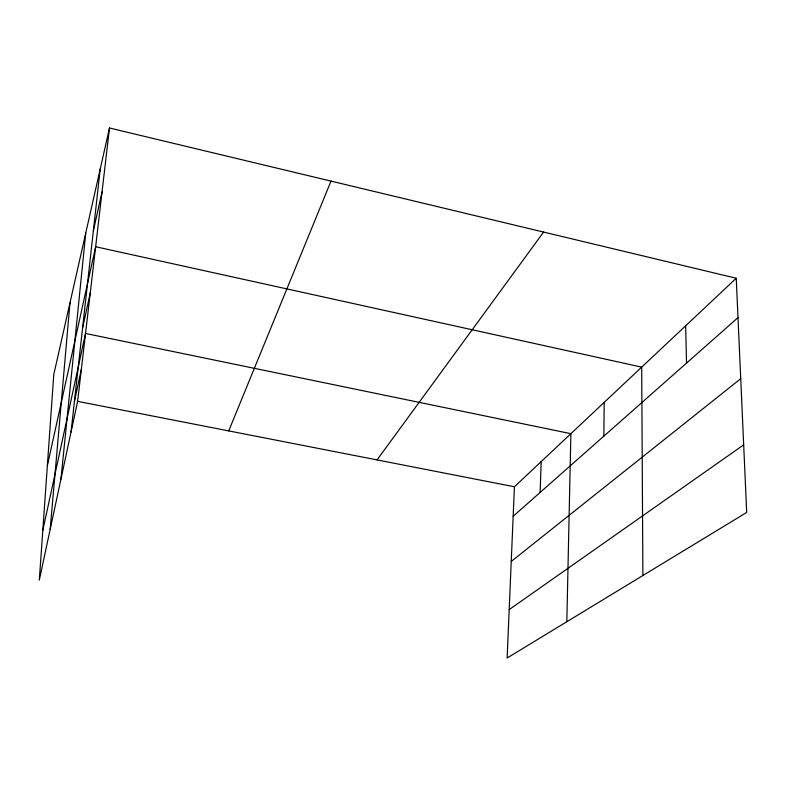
<?xml version="1.0" encoding="UTF-8"?>
<svg xmlns="http://www.w3.org/2000/svg" width="786" height="786" viewBox="0 0 786 786"><rect width="100%" height="100%" fill="white"/><g stroke="black" fill="none" stroke-linecap="round" stroke-linejoin="round"><path stroke-width="1.18" d="M603.874 436.122L604.179 402.393M566.824 621.736L570.891 433.685L85.527 333.46L42.808 530.393M540.139 492.429L541.151 461.647M736.236 278.254L514.417 486.77L507.137 658L746.7 512.433L736.236 278.254L109.49 128L53.782 374.519L39.3 580.127L77.618 401.351L109.49 128M50.166 529.42L69.983 302.836M60.954 479.096L85.743 233.108M71.035 432.025L100.205 169.098M74.434 401.41L81.341 369.361M82.569 328.086L90.262 292.913M47.366 465.587L95.646 246.735L641.69 367.131L642.889 575.509M93.347 230.868L102.033 191.941M228.716 430.905L331.014 181.114M377.064 459.908L543.598 232.076M513.17 516.264L737.995 317.632M511.244 561.44L740.726 378.705M509.2 609.602L743.684 444.847M77.618 401.351L514.417 486.77M685.657 325.797L686.532 363.103"/></g></svg>
